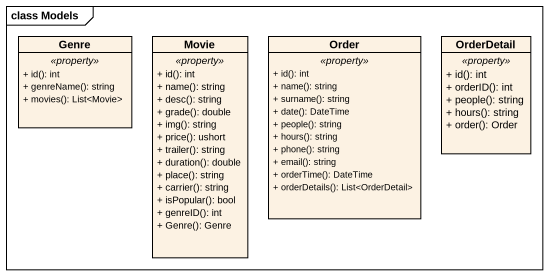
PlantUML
@startuml
mainframe class Models
hide circle
hide empty members
skinparam classAttributeIconSize 0
class Genre {
  .. <<property>> ..
  + id(): int
  + genreName(): string
  + movies(): List<Movie>
}
class Movie {
  .. <<property>> ..
  + id(): int
  + name(): string
  + desc(): string
  + grade(): double
  + img(): string
  + price(): ushort
  + trailer(): string
  + duration(): double
  + place(): string
  + carrier(): string
  + isPopular(): bool
  + genreID(): int
  + Genre(): Genre
}
class Order {
  .. <<property>> ..
  + id(): int
  + name(): string
  + surname(): string
  + date(): DateTime
  + people(): string
  + hours(): string
  + phone(): string
  + email(): string
  + orderTime(): DateTime
  + orderDetails(): List<OrderDetail>
}
class OrderDetail {
  .. <<property>> ..
  + id(): int
  + orderID(): int
  + people(): string
  + hours(): string
  + order(): Order
}
@enduml
